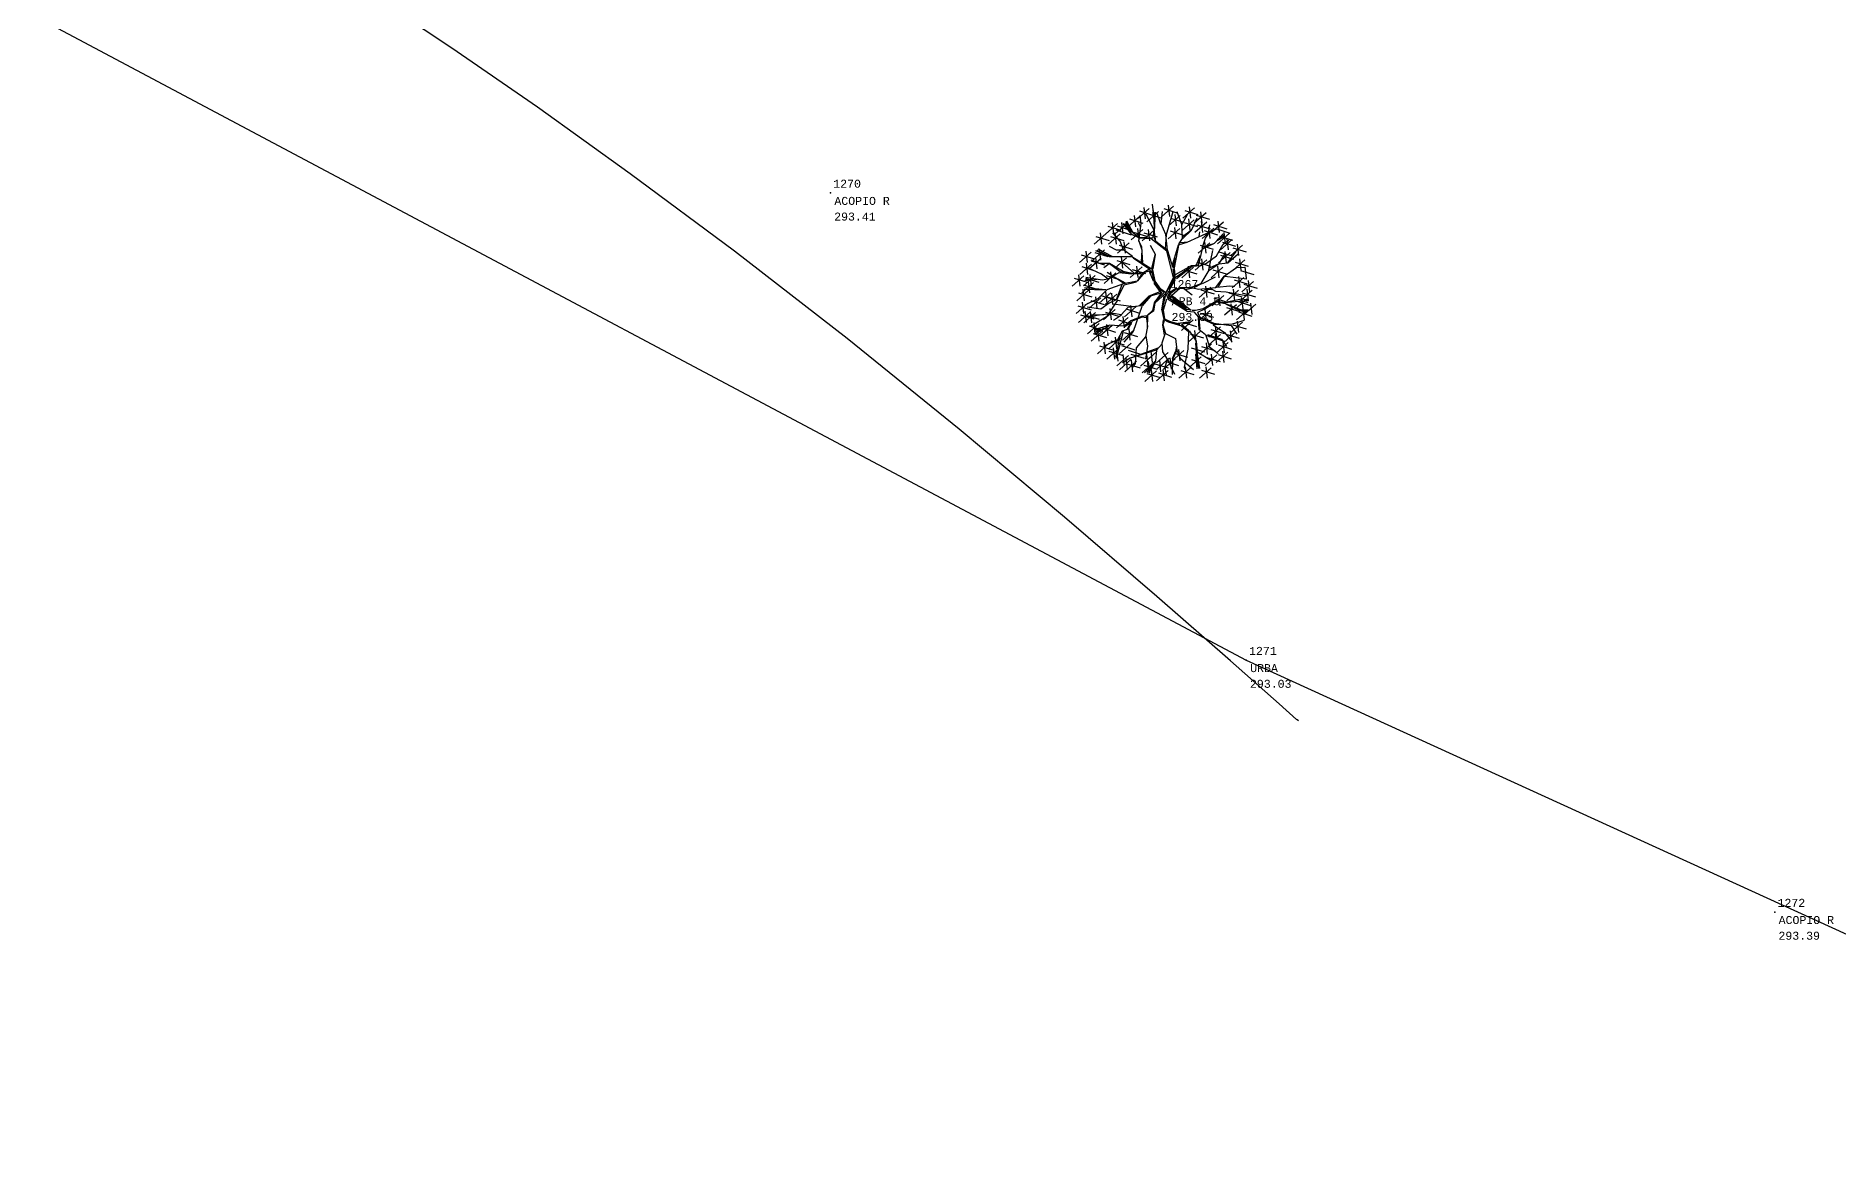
# Model space of a CAD drawing. Header units: metres. Extents: x 5050628 to 5051715, y 2427226 to 2427693.
# Drawn here: x 5051139 to 5051150.27, y 2427341.98 to 2427348.94 of the extents above; entities that cross this region are included whole.
import ezdxf
from ezdxf.enums import TextEntityAlignment as Align

# ---------------------------------------------------------------- set-up
doc = ezdxf.new("R2010")
doc.units = ezdxf.units.M
for name, color, linetype in [('ARBOLES', 3, 'Continuous'), ('C-TOPO-MINR-N', 11, 'Continuous'), ('CVL_PUNTO', 2, 'Continuous'), ('CVL_PUNTO_COR', 2, 'Continuous'), ('CVL_PUNTO_NUM', 2, 'Continuous'), ('Urbanizacion', 222, 'Continuous')]:
    doc.layers.add(name, color=color, linetype=linetype)
doc.styles.add('MONOTXT4', font='monotxt4.shx')

# ---------------------------------------------------------------- blocks, each defined once
blk = doc.blocks.new('ar-2')
at = {"layer": 'ARBOLES'}
for p, q in [((29.38105006966092, 112.2721730824157), (29.17488970375594, 112.0890045627519)), ((29.28589913155093, 112.2894803441162), (29.3089660256382, 112.0890045627519)), ((29.55246350055218, 112.412877501748), (29.34630313464719, 112.2297089820843)), ((29.37946179489764, 112.3681670756884), (29.61301409753128, 112.2960534852696)), ((29.45731256244219, 112.4301847634485), (29.48037945652946, 112.2297089820843)), ((29.71552003392636, 112.3601516627266), (29.50935966802138, 112.1769831430629)), ((29.54251832827183, 112.315441236667), (29.77607063090546, 112.2433276462482)), ((29.60292233136809, 112.4907601794003), (29.62598922545536, 112.290284398036)), ((29.98223099681045, 112.4553416020795), (29.77607063090546, 112.2721730824157)), ((29.80922929115591, 112.4106311760198), (30.04278159378954, 112.338517585601)), ((29.88708005870045, 112.47264886378), (29.91014695278772, 112.2721730824157)), ((30.09900714812726, 112.2880380723078), (29.89284678222228, 112.1048695526441)), ((29.92600544247273, 112.2433276462482), (30.15955774510635, 112.1712140558294)), ((30.00385621001727, 112.3053453340083), (30.02692310410454, 112.1048695526441)), ((30.35250623057634, 112.4232604066635), (30.14634586467135, 112.2400918869997)), ((30.1795045249218, 112.3785499806038), (30.41305682755544, 112.306436390185)), ((30.25735529246635, 112.440567668364), (30.28042218655362, 112.2400918869997)), ((30.55457830635088, 112.338517585601), (30.34841794044589, 112.1553490659372)), ((30.38157660069634, 112.2938071595413), (30.61512890332997, 112.2216935691225)), ((30.45942736824088, 112.3558248473015), (30.48249426232816, 112.1553490659372)), ((28.78563586603322, 111.9649691872316), (28.57947550012823, 111.7818006675678)), ((28.61263416037868, 111.9202587611719), (28.84618646301231, 111.8481451707531)), ((28.69048492792322, 111.9822764489321), (28.7135518220105, 111.7818006675678)), ((28.99441500272348, 112.1470566744231), (28.78825463681849, 111.9638881547594)), ((28.82141329706895, 112.1023462483635), (29.05496559970258, 112.0302326579447)), ((29.04318807401292, 111.9640664884364), (28.83702770810793, 111.7808979687727)), ((28.87018636835838, 111.9193560623768), (29.10373867099201, 111.847242471958)), ((28.89926406461349, 112.1643639361237), (28.92233095870076, 111.9638881547594)), ((28.94803713590293, 111.9813737501369), (28.9711040299902, 111.7808979687727)), ((29.15903121407093, 112.1495799787037), (28.95287084816594, 111.96641145904)), ((29.23995863215431, 111.9434909352718), (28.97205519823721, 112.0314162288768)), ((28.9860295084164, 112.1048695526441), (29.21958181105003, 112.0327559622253)), ((29.06388027596094, 112.1668872404042), (29.08694717004821, 111.96641145904)), ((29.20804836400639, 112.2274626563561), (29.44160066664002, 112.1553490659372)), ((29.44155336939008, 112.040052944484), (29.23539300348508, 111.8568844248203)), ((29.26855166373554, 111.9953425184244), (29.50210396636917, 111.9232289280056)), ((29.40091247387526, 112.0875612958776), (29.36385073400531, 112.1617151579541)), ((29.63190254286001, 112.0269868749918), (29.42574217695502, 111.843818355328)), ((29.45890083720547, 111.9822764489321), (29.6924531398391, 111.9101628585133)), ((29.53675160475001, 112.0442941366923), (29.55981849883728, 111.843818355328)), ((30.09555285084638, 112.0608828628873), (29.88939248494139, 111.8777143432235)), ((29.92255114519185, 112.0161724368276), (30.15610344782547, 111.9440588464089)), ((30.00040191273639, 112.0781901245878), (30.02346880682365, 111.8777143432235)), ((30.3435275266669, 112.2123157827592), (30.13736716076191, 112.0291472630954)), ((30.17052582101237, 112.1676053566996), (30.40407812364599, 112.0954917662807)), ((30.24837658855691, 112.2296230444597), (30.27144348264418, 112.0291472630954)), ((30.56611175339452, 112.1712140558294), (30.35995138748953, 111.9880455361656)), ((30.39311004773998, 112.1265036297697), (30.62666235037361, 112.0543900393509)), ((30.43440556282031, 111.9191260948752), (30.446053538208, 111.9996360022726)), ((30.47096081528453, 112.1885213175299), (30.4940277093718, 111.9880455361656)), ((30.69442135175497, 112.0659282138179), (30.48826098584998, 111.8827596941542)), ((30.52141964610044, 112.0212177877583), (30.75497194873406, 111.9491041973395)), ((30.59927041364498, 112.0832354755184), (30.62233730773224, 111.8827596941542)), ((30.86004646840117, 112.1732820478806), (30.65388610249618, 111.9901135282168)), ((30.68704476274664, 112.1285716218209), (30.92059706538026, 112.0564580314021)), ((30.74327031708436, 112.0506889441686), (30.97682261971799, 111.9785753537498)), ((30.9625739955195, 111.9707382744651), (30.75641362961451, 111.7875697548013)), ((30.76489553029118, 112.1905893095811), (30.78796242437844, 111.9901135282168)), ((30.78957228986496, 111.9260278484054), (31.0231245924986, 111.8539142579866)), ((30.86742305740951, 111.9880455361656), (30.89048995149678, 111.7875697548013)), ((28.5280532493938, 111.6406305344114), (28.32189288348882, 111.4574620147476)), ((28.35505154373926, 111.5959201083517), (28.58860384637289, 111.5238065179329)), ((28.43290231128381, 111.6579377961119), (28.45596920537108, 111.4574620147476)), ((28.76401065282641, 111.6822839127899), (28.55785028692142, 111.4991153931261)), ((28.66885971471641, 111.6995911744904), (28.69192660880368, 111.4991153931261)), ((29.19795659784321, 111.809203831927), (28.99179623193822, 111.6260353122632)), ((29.02495489218867, 111.7644934058673), (29.25850719482229, 111.6923798154485)), ((29.10280565973321, 111.8265110936275), (29.12587255382048, 111.6260353122632)), ((30.4493356020777, 111.7644934058673), (30.68288790471134, 111.6923798154485)), ((30.52718636962225, 111.8265110936275), (30.55025326370952, 111.6260353122632)), ((30.60269725115884, 111.3280258998575), (30.67730423672236, 111.6705654543469)), ((31.0166290153661, 111.8648089089652), (30.81046864946112, 111.6816403893014)), ((30.84362730971157, 111.8200984829055), (31.07717961234519, 111.7479848924867)), ((30.8569093973378, 111.782471120477), (30.95644664155997, 111.8566249825535)), ((30.92147807725611, 111.8821161706657), (30.94454497134338, 111.6816403893014)), ((31.20045134079449, 111.7644934058673), (30.9942909748895, 111.5813248862036)), ((31.02744963513996, 111.7197829798077), (31.26100193777359, 111.6476693893889)), ((31.1053004026845, 111.7818006675678), (31.12836729677177, 111.5813248862036)), ((28.5362250737146, 111.4313286181325), (28.33006470780961, 111.2481600984687)), ((28.36322336806006, 111.3866181920728), (28.59677567069368, 111.314504601654)), ((28.4410741356046, 111.448635879833), (28.46414102969187, 111.2481600984687)), ((28.70280671228467, 111.5328330473446), (28.49664634637968, 111.3496645276809)), ((28.67979690669127, 111.4403040140381), (28.53049104035802, 111.501745785473)), ((28.60765577417467, 111.5501403090452), (28.63072266826195, 111.3496645276809)), ((28.86925335709958, 111.2928705245284), (28.89232025118685, 111.0923947431641)), ((29.15326449054912, 111.5423835473774), (28.94710412464413, 111.3592150277137)), ((28.98026278489459, 111.4976731213178), (29.21381508752821, 111.425559530899)), ((29.05811355243912, 111.5596908090779), (29.08118044652639, 111.3592150277137)), ((29.2897272542654, 111.2718688130357), (29.08429932470049, 111.451956763793)), ((29.42574217695502, 111.3808491048393), (29.21958181105003, 111.1976805851756)), ((29.25274047130048, 111.3361386787796), (29.48629277393411, 111.2640250883608)), ((29.33059123884503, 111.3981563665398), (29.35365813293229, 111.1976805851756)), ((30.15955774510635, 111.3303695915462), (30.39311004773998, 111.2582560011273)), ((30.2374085126509, 111.3923872793063), (30.26047540673817, 111.191911497942)), ((30.57187847691633, 111.5092112957848), (30.36571811101135, 111.326042776121)), ((30.3988767712618, 111.4645008697251), (30.63242907389543, 111.3923872793063)), ((30.47672753880634, 111.5265185574853), (30.49979443289361, 111.326042776121)), ((30.85012288684405, 111.3750800176058), (30.64396252093906, 111.191911497942)), ((30.67712118118952, 111.3303695915462), (30.91067348382315, 111.2582560011273)), ((30.75497194873406, 111.3923872793063), (30.77803884282133, 111.191911497942)), ((30.80811321294782, 111.5906593898789), (31.04166551558145, 111.51854579946)), ((31.23937672456677, 111.5092112957848), (31.03321635866178, 111.326042776121)), ((31.06637501891223, 111.4645008697251), (31.29992732154585, 111.3923872793063)), ((31.09431043139383, 111.3716546220609), (31.23090969481689, 111.3777842772465)), ((31.14422578645677, 111.5265185574853), (31.16729268054404, 111.326042776121)), ((31.16413713541116, 111.3203595217095), (31.3976894380448, 111.2482459312907)), ((31.24198790295571, 111.3823772094697), (31.26505479704298, 111.1819014281054)), ((28.39990521356456, 111.2270658039614), (28.19374484765957, 111.0438972842976)), ((28.22690350791002, 111.1823553779017), (28.46045581054365, 111.1102417874829)), ((28.47999951937687, 110.9698016394521), (28.27383915347187, 110.7866331197884)), ((28.30475427545456, 111.2443730656619), (28.32782116954184, 111.0438972842976)), ((28.56938373396505, 111.1082597330562), (28.36322336806006, 110.9250912133925)), ((28.38484858126687, 110.9871089011527), (28.40791547535415, 110.7866331197884)), ((28.6025423942155, 111.2308528367682), (28.39638202831051, 111.0476843171045)), ((28.42954068856096, 111.1861424107085), (28.66309299119459, 111.1140288202897)), ((28.47423279585505, 111.1255669947567), (28.49729968994232, 110.9250912133925)), ((28.50739145610551, 111.2481600984687), (28.53045835019278, 111.0476843171045)), ((28.96440429520957, 111.2755632628279), (28.75824392930459, 111.0923947431641)), ((30.63819579741724, 111.0246079681704), (30.43203543151225, 110.8414394485067)), ((30.46519409176271, 110.9798975421108), (30.69874639439634, 110.907783951692)), ((30.54304485930725, 111.0419152298709), (30.56611175339452, 110.8414394485067)), ((31.12836729677177, 110.9698016394521), (30.92220693086678, 110.7866331197884)), ((31.22207655400131, 111.1976805851756), (31.01591618809632, 111.0145120655118)), ((31.03321635866178, 110.9871089011527), (31.05628325274905, 110.7866331197884)), ((31.04907484834678, 111.1529701591159), (31.2826271509804, 111.0808565686971)), ((31.12692561589132, 111.2149878468761), (31.14999250997859, 111.0145120655118)), ((31.36768632292722, 110.9698016394521), (31.16152595702223, 110.7866331197884)), ((31.39404176421757, 111.1254202670908), (31.18788139831258, 110.9422517474271)), ((31.22104005856304, 111.0807098410312), (31.45459236119667, 111.0085962506124)), ((31.27253538481722, 110.9871089011527), (31.29560227890449, 110.7866331197884)), ((31.29889082610758, 111.1427275287913), (31.32195772019485, 110.9422517474271)), ((28.46846607233323, 110.7419226937287), (28.26230570642824, 110.558754174065)), ((28.2954643666787, 110.6972122676691), (28.52901666931233, 110.6250986772503)), ((28.30699781372233, 110.9250912133925), (28.54055011635596, 110.8529776229737)), ((28.37331513422324, 110.7592299554292), (28.39638202831051, 110.558754174065)), ((28.69871570473715, 110.8358089050729), (28.49255533883216, 110.6526403854092)), ((28.52571399908262, 110.7910984790132), (28.75926630171625, 110.7189848885944)), ((28.60356476662716, 110.8531161667734), (28.62663166071443, 110.6526403854092)), ((28.8750200806214, 110.9250912133925), (28.66885971471641, 110.7419226937287)), ((28.70201837496687, 110.8803807873328), (28.93557067760049, 110.808267196914)), ((28.98026278489458, 110.9020148644584), (28.77410241898959, 110.7188463447947)), ((28.7798691425114, 110.942398475093), (28.80293603659867, 110.7419226937287)), ((28.80726107924004, 110.8573044383988), (29.04081338187367, 110.78519084798)), ((28.85771991005595, 110.6467327543759), (28.88078680414322, 110.4462569730116)), ((28.88511184678458, 110.919322126159), (28.90817874087185, 110.7188463447947)), ((29.32049947268184, 110.6856740932021), (29.11433910677685, 110.5025055735383)), ((29.1474977670273, 110.6409636671424), (29.38105006966093, 110.5688500767236)), ((29.22534853457184, 110.7029813549026), (29.24841542865912, 110.5025055735383)), ((30.86781948935259, 110.8799960306467), (30.66165912344759, 110.6968275109829)), ((30.77266855124259, 110.8973032923472), (30.79573544532986, 110.6968275109829)), ((31.0894419129995, 110.7130772575612), (30.88328154709451, 110.5299087378974)), ((30.91644020734496, 110.6683668315016), (31.14999250997859, 110.5962532410827)), ((30.9942909748895, 110.7303845192617), (31.01735786897677, 110.5299087378974)), ((31.27587071468381, 110.8203452588019), (31.06971034877882, 110.6371767391381)), ((31.10286900902928, 110.7756348327422), (31.33642131166291, 110.7035212423234)), ((31.18071977657382, 110.8376525205024), (31.2037866706611, 110.6371767391381)), ((31.19468461727268, 110.9250912133925), (31.4282369199063, 110.8529776229737)), ((31.2054297269985, 110.6492609450462), (31.22849662108578, 110.448785163682)), ((31.43301393065335, 110.725155319449), (31.22685356474836, 110.5419867997853)), ((31.33786299254336, 110.7424625811496), (31.36092988663063, 110.5419867997853)), ((28.51322236546748, 110.5837210197935), (28.30706199956249, 110.4005525001298)), ((28.34022065981294, 110.5390105937339), (28.57377296244657, 110.4668970033151)), ((28.60837330357747, 110.57795193256), (28.40221293767248, 110.3947834128963)), ((28.41807142735748, 110.601028281494), (28.44113832144476, 110.4005525001298)), ((28.43537159792294, 110.5332415065004), (28.66892390055657, 110.4611279160816)), ((28.66885971471641, 110.3856815570599), (28.46269934881142, 110.2025130373961)), ((28.51322236546748, 110.5952591942605), (28.53628925955475, 110.3947834128963)), ((28.57370877660642, 110.4029888187604), (28.59677567069368, 110.2025130373961)), ((28.89664529382822, 110.3510670336588), (28.69048492792322, 110.1678985139951)), ((28.95287084816594, 110.6294254926754), (28.74671048226095, 110.4462569730116)), ((28.7798691425114, 110.5847150666157), (29.01342144514503, 110.5126014761969)), ((28.80149435571822, 110.3683742953593), (28.8245612498055, 110.1678985139951)), ((29.18279941111601, 110.4907673129873), (28.97663904521102, 110.3075987933235)), ((29.00979770546147, 110.4460568869276), (29.24335000809511, 110.3739432965088)), ((29.08764847300602, 110.5080745746878), (29.11071536709329, 110.3075987933235)), ((30.32823440811953, 110.4462569730116), (30.12207404221453, 110.2630884533479)), ((30.15523270246499, 110.401546546952), (30.38878500509862, 110.3294329565332)), ((30.62666235037361, 110.6135605027833), (30.42050198446862, 110.4303919831195)), ((30.45366064471907, 110.5688500767236), (30.68721294735269, 110.4967364863048)), ((30.53151141226361, 110.6308677644838), (30.55457830635088, 110.4303919831195)), ((30.81119750307178, 110.3236638692997), (30.60503713716679, 110.1404953496359)), ((30.71604656496178, 110.3409711310002), (30.73911345904906, 110.1404953496359)), ((31.20045134079449, 110.4073156341855), (30.9942909748895, 110.2241471145217)), ((31.3005806651085, 110.6319536833457), (31.09442029920351, 110.448785163682)), ((31.1053004026845, 110.424622895886), (31.12836729677177, 110.2241471145217)), ((31.12757895945396, 110.5872432572861), (31.36113126208759, 110.5151296668673)), ((28.73781728865368, 110.2543432648655), (28.53165692274869, 110.0711747452018)), ((28.56481558299914, 110.2096328388058), (28.79836788563277, 110.137519248387)), ((28.84762814389277, 110.0352095076245), (28.64146777798778, 109.8520409879607)), ((28.64266635054368, 110.271650526566), (28.66573324463096, 110.0711747452018)), ((28.72364358817368, 110.3063566075991), (28.95719589080731, 110.2342430171804)), ((28.75247720578277, 110.052516769325), (28.77554409987004, 109.8520409879607)), ((29.04802178627594, 110.1231880879354), (28.84186142037095, 109.9400195682716)), ((28.8750200806214, 110.0784776618757), (29.10857238325503, 110.0063640714569)), ((28.95287084816594, 110.1404953496359), (28.97593774225322, 109.9400195682716)), ((29.23688198161548, 110.0395363230496), (29.03072161571048, 109.8563678033858)), ((29.11289742589639, 110.2284739299469), (29.34644972853002, 110.156360339528)), ((30.4493356020777, 110.2457811916474), (30.24317523617272, 110.0626126719836)), ((30.27633389642317, 110.2010707655877), (30.50988619905679, 110.1289571751689)), ((30.35418466396771, 110.2630884533479), (30.37725155805498, 110.0626126719836)), ((30.64972924446088, 110.0236713331575), (30.44356887855589, 109.8405028134937)), ((30.55457830635088, 110.040978594858), (30.57764520043816, 109.8405028134937)), ((30.81119750307178, 110.1909748629291), (30.60503713716679, 110.0078063432653)), ((30.63819579741724, 110.27895344324), (30.87174810005087, 110.2068398528212)), ((30.71604656496178, 110.2082821246296), (30.73911345904906, 110.0078063432653)), ((30.94383214407359, 110.0510744975166), (30.7376717781686, 109.8679059778528)), ((30.77083043841906, 110.0063640714569), (31.00438274105269, 109.9342504810381)), ((30.8486812059636, 110.0683817592171), (30.87174810005087, 109.8679059778528)), ((31.07790846595586, 110.2400121044139), (30.87174810005087, 110.0568435847501)), ((30.88274376218713, 110.2264908062103), (31.00708873812632, 110.0645957957201)), ((30.90490676030133, 110.1953016783542), (31.13845906293495, 110.1231880879354)), ((30.98275752784587, 110.2573193661144), (31.00582442193314, 110.0568435847501)), ((28.67462643823823, 109.9904990815648), (28.90817874087185, 109.918385491146)), ((29.01342144514503, 109.9400195682716), (28.80726107924004, 109.7568510486079)), ((28.84041973949049, 109.895309142212), (29.07397204212412, 109.8231955517932)), ((28.91827050703503, 109.9573268299722), (28.94133740112231, 109.7568510486079)), ((28.9736225338211, 109.9201897359084), (28.99668942790837, 109.7197139545441)), ((29.18554962324791, 109.8206729811304), (28.97938925734292, 109.6375044614667)), ((29.23456677318336, 109.7528862061368), (29.02840640727837, 109.569717686473)), ((29.06388027596094, 109.9948258969899), (29.29743257859457, 109.9227123065711)), ((29.09039868513792, 109.837980242831), (29.11346557922519, 109.6375044614667)), ((29.33059123884503, 109.7179097097817), (29.12443087294003, 109.534741190118)), ((29.13941583507337, 109.7701934678373), (29.16248272916064, 109.569717686473)), ((29.18065642727775, 109.9126164039125), (29.41420872991138, 109.8405028134937)), ((29.22967357721321, 109.8448296289188), (29.46322587984684, 109.7727160385)), ((29.23544030073503, 109.7352169714822), (29.25850719482229, 109.534741190118)), ((29.60306892525091, 109.8174264645597), (29.39690855934593, 109.6342579448959)), ((29.50791798714092, 109.8347337262602), (29.53098488122819, 109.6342579448959)), ((29.53675160475001, 109.7121406225482), (29.55981849883728, 109.511664841184)), ((29.5814437120441, 109.8967514140204), (29.60451060613137, 109.6962756326561)), ((29.88708005870045, 109.8736750650864), (29.68091969279547, 109.6905065454226)), ((29.90438022926591, 109.7727160385), (29.69821986336091, 109.5895475188363)), ((29.73137852361137, 109.7352169714822), (29.75444541769864, 109.534741190118)), ((30.00962293353908, 109.7626201358414), (29.80346256763409, 109.5794516161776)), ((29.86852126278739, 109.753425653063), (29.83103755989557, 109.6102801760817)), ((29.83662122788455, 109.7179097097817), (30.07017353051818, 109.6457961193629)), ((29.91447199542909, 109.7799273975419), (29.93753888951636, 109.5794516161776)), ((30.16532446862817, 109.906847316679), (29.95916410272318, 109.7236787970152)), ((29.99232276297364, 109.8621368906193), (30.22587506560726, 109.7900233002005)), ((30.47096081528453, 109.795792387434), (30.26480044937953, 109.6126238677703)), ((30.29363406698862, 109.9558845581638), (30.52718636962225, 109.883770967745)), ((30.29795910962999, 109.7510819613744), (30.53151141226361, 109.6789683709556)), ((30.37580987717453, 109.8130996491346), (30.3988767712618, 109.6126238677703)), ((30.47672753880634, 109.9789609070978), (30.71027984143997, 109.906847316679)), ((30.74343850169042, 109.8289646390267), (30.53727813578543, 109.6457961193629)), ((30.57043679603589, 109.784254212967), (30.80398909866951, 109.7121406225482)), ((30.64828756358043, 109.8462719007272), (30.6713544576677, 109.6457961193629)), ((30.93950710143223, 109.8794441523198), (30.73334673552724, 109.6962756326561)), ((30.76650539577769, 109.8347337262602), (31.00005769841132, 109.7626201358414)), ((30.84435616332223, 109.8967514140204), (30.86742305740951, 109.6962756326561)), ((29.15758953319049, 109.6731992837221), (29.39114183582411, 109.6010856933033)), ((29.45890083720547, 109.6501229347881), (29.6924531398391, 109.5780093443693)), ((29.68400634995517, 109.5471874737827), (29.47784598405018, 109.3640189541189)), ((29.51100464430063, 109.502477047723), (29.74455694693425, 109.4303634573042)), ((29.51386776619559, 109.5230227316749), (29.63208559839285, 109.6787880869795)), ((29.58885541184517, 109.5644947354832), (29.61192230593244, 109.3640189541189)), ((29.65352775606683, 109.6731992837221), (29.88708005870045, 109.6010856933033)), ((29.88708005870045, 109.5563752672436), (29.68091969279547, 109.3732067475799)), ((29.71407835304592, 109.511664841184), (29.94763065567954, 109.4395512507652)), ((29.79192912059046, 109.5736825289441), (29.81499601467773, 109.3732067475799)), ((29.83103755989557, 109.6102801760817), (29.84977941134149, 109.4793940094715)), ((30.28210061994498, 109.6010856933033), (30.07594025403999, 109.4179171736395)), ((30.10909891429044, 109.5563752672436), (30.34265121692408, 109.4842616768248)), ((30.16694920504147, 109.6164098312673), (30.21056005167522, 109.5230227316749)), ((30.18694968183499, 109.6183929550038), (30.21001657592226, 109.4179171736395)), ((30.64540420181952, 109.6054125087284), (30.43924383591452, 109.4222439890646)), ((30.47240249616498, 109.5607020826688), (30.70595479879861, 109.48858849225)), ((30.55025326370952, 109.6227197704289), (30.57332015779679, 109.4222439890646))]:
    blk.add_line(p, q, dxfattribs=at)
at = {"layer": 'ARBOLES', "color": 27}
for p, q in [((29.41361935611638, 112.1490030673125), (29.3945590327547, 112.2867173825975)), ((29.63810760904298, 112.025060183556), (29.50044971809743, 112.311082222994)), ((29.63810760904298, 112.2178602249549), (29.61904728568129, 112.3418031087115)), ((29.62036909581637, 112.3774589244272), (29.64343598990364, 112.1769831430629)), ((29.63810760904298, 112.3418031087115), (29.64975558443068, 112.2242162702758)), ((29.64446105016353, 111.9932799569517), (29.66246246667181, 112.3481591540323)), ((29.75564626977341, 112.1373503175576), (29.68787623115406, 112.3418031087115)), ((29.76199971089397, 112.1426470219916), (29.78741347537622, 112.360871244674)), ((29.85518351399557, 111.9562030259135), (29.97378108157943, 112.360871244674)), ((30.12944038903324, 112.1309942722367), (30.04790456131934, 112.3545151993531)), ((30.13579383015381, 112.1373503175576), (30.22897763325541, 112.3047261776732)), ((30.29674767187476, 112.0314162288768), (30.39628491609693, 112.2485811106724)), ((29.04088414370998, 111.8386161874778), (28.909579693885, 111.9816272071968)), ((29.24525316642145, 111.9562030259135), (29.09065276582106, 112.1490030673125)), ((29.11500762344989, 112.1490030673125), (29.23995863215431, 111.9879832525177)), ((29.23995863215431, 111.9879832525177), (29.14042138793215, 112.1744272485958)), ((29.27702037202427, 111.9689151165552), (29.15842280444041, 112.1871393392375)), ((29.382911057367, 111.8884052091578), (29.24525316642145, 111.9562030259135)), ((29.382911057367, 111.9000579589126), (29.27702037202427, 111.9689151165552)), ((29.34640243128008, 112.0573602061846), (29.36946932536735, 111.8568844248203)), ((29.37020417512587, 111.8439128919118), (29.41361935611638, 112.1490030673125)), ((29.61904728568129, 111.8884052091578), (29.64446105016353, 112.0430689786317)), ((29.64446105016353, 112.0430689786317), (29.63810760904298, 112.2178602249549)), ((29.66881590779237, 111.832260142157), (29.64446105016353, 111.9932799569517)), ((29.84883007287501, 111.9562030259135), (29.76199971089397, 112.1426470219916)), ((29.83718209748731, 111.7009018721928), (29.85518351399557, 111.9498469805926)), ((29.87424383735726, 111.6765370317962), (29.84883007287501, 111.9562030259135)), ((30.14214727127437, 111.8820491638369), (30.12944038903324, 112.1309942722367)), ((30.14214727127437, 111.9191260948752), (30.29674767187476, 112.0377722741977)), ((30.14744180554151, 111.8820491638369), (30.29674767187476, 112.0314162288768)), ((30.22262419213485, 111.8195480515153), (30.42805212169974, 111.9127700495543)), ((30.42805212169974, 111.9127700495543), (30.73937073660737, 112.0557810692734)), ((30.54559078243017, 111.8884052091578), (30.59535940454126, 111.9562030259135)), ((30.59535940454126, 111.9562030259135), (30.6207731690235, 112.1246382269159)), ((30.70125008988398, 111.8004799155527), (30.8569093973378, 111.9625590712343)), ((30.75737215311563, 111.8629810278744), (30.86961627957892, 111.9434909352718)), ((30.75737215311563, 111.8502689372327), (30.88232316182005, 111.9191260948752)), ((28.59100894717187, 111.6375734867302), (28.8245612498055, 111.5654598963114)), ((28.85345763065334, 111.5578908524738), (28.61096796121849, 111.6638249411545)), ((28.85345763065334, 111.5642468977946), (28.63638172570075, 111.6701809864754)), ((28.89687281164386, 111.5642468977946), (28.65438314220901, 111.6945458268719)), ((28.97840863935777, 111.6765370317962), (28.85345763065334, 111.7443348485519)), ((29.09065276582106, 111.6765370317962), (28.97840863935777, 111.6765370317962)), ((29.10230074120877, 111.6828930771171), (29.04088414370998, 111.8386161874778)), ((29.25796004866258, 111.5642468977946), (29.10230074120877, 111.6828930771171)), ((29.41997279723696, 111.732682098797), (29.37020417512587, 111.8439128919118)), ((29.37020417512587, 111.8439128919118), (29.41997279723696, 111.6828930771171)), ((29.49409627697687, 111.8937019135918), (29.382911057367, 111.9000579589126)), ((29.58833898693189, 111.8756931185161), (29.382911057367, 111.8884052091578)), ((29.41997279723696, 111.6828930771171), (29.41361935611638, 111.4710248997555)), ((29.43903312059865, 111.4583128091138), (29.41997279723696, 111.732682098797)), ((29.61904728568129, 111.8884052091578), (29.49409627697687, 111.8937019135918)), ((29.66246246667181, 111.6013238288329), (29.57563210469077, 111.7570469391936)), ((29.86153695511614, 111.6574688958337), (29.58833898693189, 111.8756931185161)), ((29.59998696231959, 111.3523787204331), (29.65610902555124, 111.594967783512)), ((29.62540072680185, 111.3460226751122), (29.66246246667181, 111.6013238288329)), ((29.63810760904298, 111.9064140042335), (29.64446105016353, 111.8629810278744)), ((29.88059727847783, 111.6638249411545), (29.66881590779237, 111.832260142157)), ((29.9801345227, 111.1966556100723), (29.86153695511614, 111.6574688958337)), ((29.96742764045887, 111.3778029017164), (29.88059727847783, 111.6638249411545)), ((29.9610741993383, 111.4212358780756), (30.06696488468104, 111.7697590298353)), ((29.99813593920826, 111.3650908110747), (30.07967176692216, 111.7941238702319)), ((30.07967176692216, 111.7941238702319), (30.14214727127437, 111.8820491638369)), ((30.08602520804272, 111.7761150751561), (30.22262419213485, 111.8195480515153)), ((30.10402662455098, 111.8131920061944), (30.22897763325541, 111.8259040968361)), ((30.62233730773224, 111.809203831927), (30.41617694182725, 111.6260353122632)), ((30.446053538208, 111.501745785473), (30.49052762605195, 111.7009018721928)), ((30.48417418493139, 111.7136139628345), (30.54559078243017, 111.8884052091578)), ((30.49052762605195, 111.7009018721928), (30.70125008988398, 111.8004799155527)), ((30.50217560143965, 111.7390381441179), (30.69489664876342, 111.7941238702319)), ((30.73937073660737, 111.5769589884363), (30.8569093973378, 111.782471120477)), ((30.98111491860236, 111.6353698159385), (30.77495455269737, 111.4522012962747)), ((30.78307671273247, 111.6484681377088), (31.0166290153661, 111.57635454729)), ((30.7893949251777, 111.4340328777732), (30.89499804967099, 111.6208070769579)), ((30.88596398049237, 111.652677077639), (30.90903087457963, 111.4522012962747)), ((30.93860889630474, 111.4527824112821), (31.08782286743178, 111.6518159208379)), ((30.93860889630474, 111.4527824112821), (31.11917942658167, 111.6143168538202)), ((28.71121193600255, 111.2533883337741), (28.48090341534994, 111.3593953116897)), ((28.52980500663013, 111.488122621285), (28.76335730926376, 111.4160090308662)), ((28.85345763065334, 111.4403040140381), (28.67979690669127, 111.4403040140381)), ((28.84817161964573, 111.4340328777732), (28.7548227826363, 111.3655249668753)), ((29.11560342297003, 111.0853636680983), (28.81068791675391, 111.2843971776542)), ((29.01612744221868, 111.2782675224686), (28.82330262445789, 111.1661308893673)), ((29.24525316642145, 111.5578908524738), (28.85345763065334, 111.5578908524738)), ((29.09065276582106, 111.3025896987531), (28.85345763065334, 111.4403040140381)), ((29.04099643740651, 111.2970170559774), (28.85429876338766, 111.4340328777732)), ((29.24607554265116, 111.2533883337741), (29.01612744221868, 111.2782675224686)), ((29.2338212551673, 111.272137867283), (29.04099643740651, 111.2970170559774)), ((29.27702037202427, 111.259156722394), (29.09065276582106, 111.3025896987531)), ((29.49409627697687, 111.4085237874339), (29.24525316642145, 111.5578908524738)), ((29.56292522244964, 111.3343699253573), (29.2706669309037, 111.5335260120772)), ((29.45703453710691, 111.2845809036774), (29.27702037202427, 111.259156722394)), ((29.43277321667002, 111.2782675224686), (29.3394243796606, 111.1289923903016)), ((29.46974141934803, 111.2845809036774), (29.33949587637648, 111.1288577933166)), ((29.54386489908794, 111.3343699253573), (29.45703453710691, 111.2845809036774)), ((29.55021834020851, 111.3089457440739), (29.46974141934803, 111.2845809036774)), ((29.61904728568129, 111.3280138800365), (29.49409627697687, 111.4085237874339)), ((29.55021834020851, 111.3089457440739), (29.62540072680185, 111.1352138386375)), ((29.59469242805246, 111.2655127677149), (29.56292522244964, 111.3343699253573)), ((29.64446105016353, 111.1097896573541), (29.59998696231959, 111.3216578347156)), ((29.65610902555124, 111.1288577933166), (29.61904728568129, 111.3280138800365)), ((29.99813593920826, 111.3523787204331), (29.96742764045887, 111.3778029017164)), ((30.00448938032882, 111.1786468149966), (29.97378108157943, 111.3460226751122)), ((29.9801345227, 111.3841589470373), (30.01719626256995, 111.5335260120772)), ((30.01719626256995, 111.1786468149966), (29.99813593920826, 111.3523787204331)), ((30.01719626256995, 111.2464446317523), (30.29674767187476, 111.4085237874339)), ((30.02990314481108, 111.209367700714), (30.25333249088424, 111.3587347657539)), ((30.03625658593164, 111.1786468149966), (30.30945455411588, 111.3958116967922)), ((30.33255945076089, 111.3750800176058), (30.1263990848559, 111.191911497942)), ((30.29674767187476, 111.4085237874339), (30.42169868057918, 111.4212358780756)), ((30.30945455411588, 111.3958116967922), (30.47146730269026, 111.4085237874339)), ((30.38463694070923, 111.4212358780756), (30.45876042044913, 111.589671079078)), ((30.42169868057918, 111.4212358780756), (30.446053538208, 111.501745785473)), ((30.47146730269026, 111.4085237874339), (30.56465110579186, 111.4456007184721)), ((30.4718647112576, 111.0914933232839), (30.60882439490077, 111.3218962446719)), ((30.56465110579186, 111.4456007184721), (30.73937073660737, 111.5769589884363)), ((30.60882439490077, 111.3218962446719), (30.78326778143577, 111.4340328777732)), ((30.61495153864271, 111.3655249668753), (30.7893949251777, 111.4401625329588)), ((30.78326778143577, 111.4340328777732), (30.93860889630474, 111.4527824112821)), ((30.87625619822508, 111.2162498347084), (31.09431043139383, 111.3716546220609)), ((28.39638202831051, 111.0635493069966), (28.62993433094414, 110.9914357165778)), ((28.40629642978642, 110.9919765685059), (28.76707707012016, 110.9797172581347)), ((28.78581892156607, 110.9797172581347), (28.41242357352836, 111.0107261020148)), ((28.63660495043903, 111.1600012341817), (28.41855071727029, 111.1351220454873)), ((28.43116542497427, 111.1600012341817), (28.55551040091346, 111.1661308893673)), ((28.72346622348641, 111.1477419238105), (28.4372925687162, 111.1975003011995)), ((28.80368900854227, 110.9794907282768), (28.64802970108846, 110.8174115725952)), ((28.82942976819982, 111.1661308893673), (28.71121193600255, 111.2533883337741)), ((28.82330262445789, 111.1661308893673), (28.72346622348641, 111.1477419238105)), ((28.79140258955504, 111.2308528367682), (29.02495489218867, 111.1587392463494)), ((29.10230074120877, 111.0854248169575), (28.80368900854227, 110.9794907282768)), ((29.07199257633628, 111.0666141345894), (28.97251659558493, 110.7990727141356)), ((29.10298871526606, 111.0604844794038), (28.98477088306879, 110.8052023693212)), ((28.99738559077277, 111.172621112505), (29.14047241815787, 111.0979835464215)), ((29.33949587637648, 111.1288577933166), (29.10230074120877, 111.0854248169575)), ((29.10947627922811, 111.0666141345894), (29.32717009217674, 111.1163725119784)), ((29.40790422148218, 111.2595179889597), (29.26481739409707, 111.2595179889597)), ((29.76255771807398, 110.9234686576081), (29.63821274213479, 111.0979835464215)), ((29.74929282865284, 110.9667786376351), (29.64446105016353, 111.1097896573541)), ((29.75564626977341, 110.9922028189185), (29.65610902555124, 111.1288577933166)), ((29.85518351399557, 110.9169896159551), (29.74929282865284, 110.9667786376351)), ((29.85518351399557, 110.9169896159551), (29.75564626977341, 110.9922028189185)), ((29.84801392134749, 110.9175192863985), (29.9801345227, 111.1966556100723)), ((29.84801392134749, 110.9175192863985), (30.00448938032882, 111.1786468149966)), ((29.91765901834778, 110.9922028189185), (30.01719626256995, 111.159578679034)), ((29.91765901834778, 110.9169896159551), (29.91765901834778, 110.9922028189185)), ((29.91825925316307, 110.9360885359313), (30.04260422910227, 111.0168557572004)), ((29.924386396905, 110.9112093472369), (30.01773523391443, 110.9858469133203)), ((29.94925539209285, 110.8863301585424), (30.09234221947795, 111.0045964468292)), ((30.01773523391443, 110.9858469133203), (30.10495692718193, 111.0168557572004)), ((30.09234221947795, 111.0045964468292), (30.15469491755761, 111.0045964468292)), ((30.10495692718193, 111.0168557572004), (30.29778174494272, 111.0168557572004)), ((30.15469491755761, 111.0045964468292), (30.31003603242658, 110.892459813728)), ((30.19181820022931, 110.9858469133203), (30.32265074013056, 111.0107261020148)), ((30.27903989349681, 111.0168557572004), (30.4718647112576, 111.0914933232839)), ((30.29778174494272, 111.0168557572004), (30.42212672088192, 110.9919765685059)), ((30.3475197353184, 111.0168557572004), (30.47835227521964, 111.0914933232839)), ((30.42212672088192, 110.9919765685059), (30.72704222709804, 111.0168557572004)), ((30.49060656270351, 111.0914933232839), (30.72091508335611, 111.2097596115707)), ((30.52809026559533, 110.9919765685059), (30.65856238527646, 110.9858469133203)), ((30.62756624634669, 111.0045964468292), (30.72091508335611, 110.9548380694402)), ((30.72704222709804, 111.0168557572004), (30.87625619822508, 111.2162498347084)), ((30.74578407854395, 111.022985412386), (30.97609259919656, 111.0482251690326)), ((30.77678021747372, 111.0356052907093), (30.88887090592905, 111.2285091450796)), ((30.88887090592905, 111.2162498347084), (31.27452054145063, 111.172621112505)), ((30.97609259919656, 111.0482251690326), (31.06295387224394, 111.0417349458949)), ((28.64802970108846, 110.8174115725952), (28.41824691389473, 110.7051214385936)), ((28.69859722829857, 110.6371777036454), (28.45603442016211, 110.6746767706632)), ((28.84817161964573, 110.7431846815611), (28.69859722829857, 110.6371777036454)), ((28.99125844703083, 110.79294305895), (28.79807320904993, 110.5001618818497)), ((28.98477088306879, 110.8052023693212), (28.84817161964573, 110.7431846815611)), ((29.28355924554298, 110.6808064258488), (28.9162910412472, 110.7244351480522)), ((29.17795612104969, 110.6685471154776), (29.05973828885242, 110.5376609488675)), ((29.40790422148218, 110.6934263041721), (29.17795612104969, 110.6685471154776)), ((29.42051892918616, 110.6869360810344), (29.27094453783901, 110.2452403397192)), ((29.54486390512536, 110.8675806250335), (29.37690808255241, 110.6934263041721)), ((29.55099104886729, 110.8614509698479), (29.40790422148218, 110.6934263041721)), ((29.43277321667002, 110.6934263041721), (29.58234760801718, 110.8675806250335)), ((29.73768872288615, 110.9422181911169), (29.54486390512536, 110.8675806250335)), ((29.75643057433206, 110.9173390024225), (29.55099104886729, 110.8614509698479)), ((29.64433988587672, 110.7741935254411), (29.61334374694695, 110.6122985149509)), ((29.65082744983876, 110.7431846815611), (29.62595845465092, 110.6000392045797)), ((29.84801392134749, 110.9175192863985), (29.65082744983876, 110.7431846815611)), ((29.6569545935807, 110.7680638702555), (29.7812995695199, 110.9360885359313)), ((29.81229570844967, 110.9234686576081), (29.6569545935807, 110.7680638702555)), ((29.81229570844967, 110.8737102802191), (29.76904528203603, 110.6249183932742)), ((29.84801392134749, 110.9175192863985), (29.77517242577797, 110.6122985149509)), ((29.85590655508341, 110.8116925924589), (29.80004142096581, 110.6184281701365)), ((29.84801392134749, 110.9175192863985), (29.88695071959839, 110.8110555272743)), ((29.89330416071896, 110.9540665469934), (29.88059727847783, 110.9169896159551)), ((29.88059727847783, 110.9169896159551), (29.90495213610666, 110.8174115725952)), ((29.88695071959839, 110.8110555272743), (30.22262419213485, 110.5991873499128)), ((29.90495213610666, 110.8174115725952), (29.91765901834778, 110.9169896159551)), ((29.93036590058891, 110.8979214799926), (30.29145313760762, 110.6182554858753)), ((29.93671934170948, 110.8046994819535), (29.93036590058891, 110.8672005942751)), ((29.93036590058891, 110.8672005942751), (30.20991730989373, 110.6553324169136)), ((30.20356386877316, 110.630967576517), (29.93671934170948, 110.8046994819535)), ((30.20991730989373, 110.6553324169136), (29.96742764045887, 110.8110555272743)), ((30.37193005846809, 110.6182554858753), (30.50217560143965, 110.6489763715928)), ((30.40899179833805, 110.5811785548371), (30.53394280704247, 110.6426203262719)), ((30.50217560143965, 110.6489763715928), (30.73937073660737, 110.7866906868778)), ((30.53394280704247, 110.6426203262719), (30.7330172954868, 110.7676225509152)), ((30.69481778369805, 110.835285604587), (30.92837008633167, 110.7631720141682)), ((30.72091508335611, 110.9548380694402), (30.90761275737496, 110.9422181911169)), ((30.7330172954868, 110.7676225509152), (30.90032457832832, 110.7369016651978)), ((30.73937073660737, 110.7866906868778), (30.88232316182005, 110.7549104602735)), ((30.88232316182005, 110.7549104602735), (31.19893631099481, 110.7866906868778)), ((30.90032457832832, 110.7369016651978), (31.1555211300043, 110.630967576517)), ((31.13751971349603, 110.6118994405545), (30.90667801944888, 110.7241895745561)), ((30.90761275737496, 110.9422181911169), (31.29326239289654, 110.8737102802191)), ((31.18093489448655, 110.8110555272743), (30.91938490169001, 110.7612665055944)), ((30.95536559111723, 110.9250912133925), (31.18891789375086, 110.8529776229737)), ((31.29847355521698, 110.7983434366326), (31.18093489448655, 110.8110555272743)), ((31.19893631099481, 110.7866906868778), (31.29317902094984, 110.7549104602735)), ((31.29847355521698, 110.7803346415569), (31.22435007547707, 110.7919873913118)), ((28.56812510861745, 110.5250410705442), (28.46216156390404, 110.5001618818497)), ((28.63011738647699, 110.5250410705442), (28.47477627160801, 110.4817729162929)), ((28.49585800906187, 110.3409711310002), (28.72941031169549, 110.2688575405814)), ((28.79807320904993, 110.5001618818497), (28.53064140572563, 110.3386274393116)), ((28.7548227826363, 110.5376609488675), (28.53676854946755, 110.5315312936819)), ((28.86042590712959, 110.3570164048684), (28.58037939610131, 110.2701195284137)), ((28.61173595525119, 110.2077412727014), (28.84168405568368, 110.3447570944972)), ((28.92277860520924, 110.562540137562), (28.63011738647699, 110.5250410705442)), ((29.10947627922811, 110.3386274393116), (28.86042590712959, 110.3570164048684)), ((29.05973828885242, 110.5376609488675), (28.92277860520924, 110.562540137562)), ((29.06586543259436, 110.5315312936819), (28.92277860520924, 110.4381441940895)), ((29.22769411142537, 110.4320145389039), (29.10947627922811, 110.3386274393116)), ((29.12173056671197, 110.3321372161739), (29.22769411142537, 110.4071353502094)), ((29.22769411142537, 110.4071353502094), (29.16534141334572, 110.2823788387849)), ((29.25256310661321, 110.4255243157662), (29.18408326479162, 110.2823788387849)), ((29.41439178544423, 110.5066521049874), (29.22769411142537, 110.4320145389039)), ((29.42664607292809, 110.4940322266641), (29.25256310661321, 110.4255243157662)), ((29.51386776619559, 110.5189114153586), (29.41439178544423, 110.5066521049874)), ((29.50125305849161, 110.4817729162929), (29.42664607292809, 110.4940322266641)), ((29.51999490993753, 110.3321372161739), (29.48899877100775, 110.1518532401269)), ((29.50125305849161, 110.5189114153586), (29.51999490993753, 110.3321372161739)), ((29.61334374694695, 110.6122985149509), (29.51386776619559, 110.5250410705442)), ((29.58234760801718, 110.5751600158852), (29.51386776619559, 110.5189114153586)), ((29.51999490993753, 110.3072580274794), (29.52612205367945, 110.512781760173)), ((29.62595845465092, 110.6000392045797), (29.58234760801718, 110.5751600158852)), ((29.77517242577797, 110.6122985149509), (29.81229570844967, 110.4568937275984)), ((29.80004142096581, 110.4504035044607), (29.78742671326183, 110.3570164048684)), ((29.78742671326183, 110.3570164048684), (29.81878327241171, 110.182862084007)), ((29.81878327241171, 110.4320145389039), (29.79391427722387, 110.3635066280061)), ((29.79391427722387, 110.3635066280061), (29.83716470363751, 110.2077412727014)), ((29.80004142096581, 110.6184281701365), (29.82491041615364, 110.4691530379696)), ((29.81229570844967, 110.4568937275984), (29.88726311423329, 110.413265005395)), ((29.82491041615364, 110.4691530379696), (29.91213210942114, 110.4255243157662)), ((29.88726311423329, 110.413265005395), (30.12369877862784, 110.3447570944972)), ((29.91213210942114, 110.4255243157662), (30.09234221947795, 110.3696362831916)), ((30.28516703723874, 110.413265005395), (30.05521893680625, 110.3818955935629)), ((30.12369877862784, 110.3696362831916), (30.25417089830897, 110.263629305276)), ((30.12369877862784, 110.3447570944972), (30.24804375456703, 110.2452403397192)), ((30.12982592236977, 110.3696362831916), (30.28516703723874, 110.413265005395)), ((30.29145313760762, 110.6182554858753), (30.20356386877316, 110.630967576517)), ((30.22262419213485, 110.5991873499128), (30.34122175971871, 110.5928313045919)), ((30.30945455411588, 110.6182554858753), (30.37193005846809, 110.6182554858753)), ((30.34122175971871, 110.5928313045919), (30.42169868057918, 110.493253261232)), ((30.40263835721749, 110.5811785548371), (30.446053538208, 110.493253261232)), ((30.41599957713998, 110.4879025714785), (30.42825386462385, 110.2823788387849)), ((30.42169868057918, 110.493253261232), (30.70125008988398, 110.3693103774755)), ((30.45348328003181, 110.2823788387849), (30.43474142858589, 110.4817729162929)), ((30.446053538208, 110.493253261232), (30.69489664876342, 110.3883785134381)), ((30.68343138046429, 110.3635066280061), (30.88274376218713, 110.2264908062103)), ((30.69489664876342, 110.3883785134381), (30.99986182255049, 110.350242241513)), ((30.70125008988398, 110.3693103774755), (31.01892214591217, 110.3756664227964)), ((30.99986182255049, 110.350242241513), (31.09939906677265, 110.1945191311523)), ((31.01892214591217, 110.3756664227964), (31.23070351659764, 110.4434642395521)), ((31.02744963513996, 110.3626052081258), (31.26100193777359, 110.290491617707)), ((31.2487049331059, 110.5811785548371), (31.13751971349603, 110.6118994405545)), ((31.26141181534702, 110.5991873499128), (31.1438731546166, 110.6246115311962)), ((31.1555211300043, 110.630967576517), (31.27411869758816, 110.6246115311962)), ((28.70508479226062, 110.2823788387849), (28.58037939610131, 110.2574996500904)), ((28.59912124754722, 110.2326204613959), (28.70508479226062, 110.2823788387849)), ((28.99125844703083, 110.0956046396002), (28.7548227826363, 109.9838285744511)), ((29.03450887344448, 110.1579828953125), (28.95990188788095, 109.7909247200808)), ((29.0907344277822, 110.2452403397192), (28.97251659558493, 109.7656849634342)), ((29.07811972007822, 110.2513699949048), (28.99125844703083, 110.0956046396002)), ((29.18408326479162, 110.2823788387849), (29.07811972007822, 110.2513699949048)), ((29.28589913155093, 110.2731843560065), (29.07973876564594, 110.0900158363428)), ((29.27094453783901, 110.2452403397192), (29.10298871526606, 110.0523364853489)), ((29.19074819344093, 110.290491617707), (29.21381508752821, 110.0900158363428)), ((29.48899877100775, 110.1518532401269), (29.3210429484348, 109.9524591626189)), ((29.49512591474968, 110.1641125504981), (29.51999490993753, 109.9838285744511)), ((29.7812995695199, 110.0274572966544), (29.68182358876854, 109.9153206635532)), ((29.83103755989557, 110.1954819623303), (29.77517242577797, 110.0397166070256)), ((29.77517242577797, 110.0397166070256), (29.78742671326183, 109.883951251721)), ((29.83716470363751, 110.2077412727014), (30.01773523391443, 110.1204838282947)), ((30.01773523391443, 110.1204838282947), (30.04260422910227, 109.9153206635532)), ((30.24804375456703, 110.2452403397192), (30.23542904686306, 109.9340701970621)), ((30.2602980420509, 110.2574996500904), (30.37851587424817, 110.0707254509057)), ((30.36626158676431, 110.0458462622112), (30.37851587424817, 109.852942407841)), ((30.37851587424817, 110.0707254509057), (30.39725772569408, 109.883951251721)), ((30.42825386462385, 110.2823788387849), (30.54647169682112, 110.1889917391926)), ((30.54647169682112, 110.1889917391926), (30.61495153864271, 109.9712086961278)), ((30.56521354826702, 110.1706027736358), (30.81426392036554, 110.1020948627379)), ((30.577828255971, 110.1889917391926), (30.8265182078494, 110.1082245179235)), ((30.63819579741724, 110.1462644368694), (30.87174810005087, 110.0741508464506)), ((30.8265182078494, 110.1082245179235), (30.9137399011169, 109.9773383513134)), ((29.21507940372139, 109.7721751865719), (29.08460728404026, 109.6910473973507)), ((29.67569644502661, 109.9153206635532), (29.21507940372139, 109.7721751865719)), ((29.24607554265116, 109.7844344969431), (29.71281972769831, 109.9524591626189)), ((29.3210429484348, 109.9524591626189), (29.30230109698889, 109.6787880869795)), ((29.63190254286001, 109.6948333608477), (29.42574217695502, 109.511664841184)), ((29.66308173732262, 109.7285464643685), (29.47025691956183, 109.5168930764893)), ((29.6765946501541, 109.8794441523198), (29.4704342842491, 109.6962756326561)), ((29.51999490993753, 109.9838285744511), (29.48899877100775, 109.753425653063)), ((29.66308173732262, 109.7224168091829), (29.53873676138343, 109.5107634213037)), ((29.68182358876854, 109.9153206635532), (29.66308173732262, 109.7285464643685)), ((29.78742671326183, 109.883951251721), (29.86852126278739, 109.753425653063)), ((29.87464840652933, 109.753425653063), (29.99899338246853, 109.4920138877949)), ((30.02386237765636, 109.9091910083676), (29.95538253583477, 109.7595553082486)), ((29.96187009979682, 109.7472959978774), (29.95538253583477, 109.4858842326092)), ((30.04260422910227, 109.9153206635532), (29.96187009979682, 109.7472959978774)), ((30.03034994161841, 109.9650790409422), (30.02386237765636, 109.9091910083676)), ((30.04260422910227, 109.9153206635532), (30.09882978344, 109.7721751865719)), ((30.07017353051818, 109.9241545783795), (30.09324042460545, 109.7236787970152)), ((30.09882978344, 109.7721751865719), (30.33526544783454, 109.5727811090639)), ((30.23542904686306, 109.9340701970621), (30.16694920504147, 109.6164098312673)), ((30.39725772569408, 109.5854009873872), (30.37238873050624, 109.8406830974697)), ((30.37851587424817, 109.852942407841), (30.42212672088192, 109.5915306425728)), ((30.39113058195214, 109.883951251721), (30.44086857232783, 109.5915306425728)), ((30.39725772569408, 109.883951251721), (30.65243524153452, 109.7346761195541)), ((30.61495153864271, 109.9712086961278), (30.77065307373179, 109.852942407841)), ((29.30230109698889, 109.6787880869795), (29.25869025035515, 109.6164098312673))]:
    blk.add_line(p, q, dxfattribs=at)

msp = doc.modelspace()

# ---------------------------------------------------------------- linework, layer by layer
at = {"layer": 'C-TOPO-MINR-N', "color": 32, "linetype": 'Continuous', "lineweight": -3}
msp.add_polyline3d([(5051146.889946928, 2427344.664206704, 293.9655000000001), (5051146.888776753, 2427344.665168052, 293.9655000000001), (5051146.882842875, 2427344.670043159, 293.9655000000001), (5051146.878890515, 2427344.673291084, 293.9655000000001), (5051146.769289276, 2427344.771520758, 293.9655000000001), (5051146.46588703, 2427345.040427541, 293.9655000000001), (5051146.006515501, 2427345.441561836, 293.9655000000001), (5051145.429006419, 2427345.936474047, 293.9655000000001), (5051144.771191513, 2427346.486714574, 293.9655000000001), (5051144.070902508, 2427347.053833822, 293.9655000000001), (5051143.365971135, 2427347.599382192, 293.9655000000001), (5051142.715157717, 2427348.081815137, 293.9655000000001), (5051142.135274097, 2427348.498118313, 293.9655000000001), (5051141.601229273, 2427348.867637426, 293.9655000000001), (5051141.087932252, 2427349.209718183, 293.9655000000001), (5051140.570292036, 2427349.543706291, 293.9655000000001), (5051140.023217627, 2427349.888947458, 293.9655000000001), (5051139.421618028, 2427350.264787389, 293.9655000000001), (5051138.693996191, 2427350.694294351, 293.9655000000001)], dxfattribs=at)
at = {"layer": 'CVL_PUNTO', "color": 4}
for p in [(5051143.966, 2427347.963, 293.873), (5051143.966, 2427347.963, 293.873), (5051146.074, 2427347.336, 293.793), (5051146.074, 2427347.336, 293.793), (5051146.564, 2427345.044, 293.498), (5051146.564, 2427345.044, 293.498), (5051149.866000001, 2427343.47, 293.8560000000001), (5051149.866000001, 2427343.47, 293.8560000000001)]:
    msp.add_point(p, dxfattribs=at)
at = {"layer": 'Urbanizacion', "elevation": 278.688, "flags": 128}
msp.add_lwpolyline([(5051051.915, 2427384.529), (5051056.643, 2427383.852000001), (5051064.753, 2427382.244000001), (5051072.038, 2427380.793000001), (5051087.712, 2427376.353), (5051094.683, 2427372.998000001), (5051106.19, 2427367.151000001), (5051112.979, 2427363.436000001), (5051124.191999999, 2427357.234), (5051134.994, 2427351.195), (5051146.564, 2427345.044000001), (5051167.871, 2427335.319), (5051183.433, 2427327.425), (5051206.790000001, 2427314.716000001)], dxfattribs=at)

# ---------------------------------------------------------------- block references
at = {"layer": 'ARBOLES', "lineweight": 0, "xscale": 0.3543167345633265, "yscale": 0.3543167345633265, "zscale": 0.3543167345633265}
msp.add_blockref('ar-2', (5051135.486804345, 2427308.036254432, 293.793), dxfattribs=at)

# ---------------------------------------------------------------- texts
at = {"layer": 'CVL_PUNTO_COR', "color": 4, "style": 'MONOTXT4'}
for s, p in [('293.41', (5051143.989314046, 2427347.840193423, 293.873)), ('293.33', (5051146.097314045, 2427347.213193423, 293.793)), ('293.03', (5051146.587314046, 2427344.921193424, 293.498)), ('293.39', (5051149.889314046, 2427343.347193424, 293.8560000000001))]:
    msp.add_text(s, height=0.05, dxfattribs=at).set_placement(p, align=Align.TOP_LEFT)
at = {"layer": 'CVL_PUNTO_NUM', "color": 4, "style": 'MONOTXT4'}
for s, p in [('1270', (5051143.983677669, 2427347.980677669, 293.873)), ('1267', (5051146.09167767, 2427347.35367767, 293.793)), ('1271', (5051146.581677669, 2427345.061677669, 293.498)), ('1272', (5051149.88367767, 2427343.48767767, 293.8560000000001))]:
    msp.add_text(s, height=0.05, dxfattribs=at).set_placement(p, align=Align.BOTTOM_LEFT)
for s, p in [('ACOPIO R', (5051143.990748737, 2427347.938251263, 293.873)), ('ARB 4.5', (5051146.098748737, 2427347.311251263, 293.793)), ('URBA', (5051146.588748737, 2427345.019251263, 293.498)), ('ACOPIO R', (5051149.890748738, 2427343.445251263, 293.8560000000001))]:
    msp.add_text(s, height=0.05, dxfattribs=at).set_placement(p, align=Align.TOP_LEFT)

doc.saveas('drawing.dxf')
